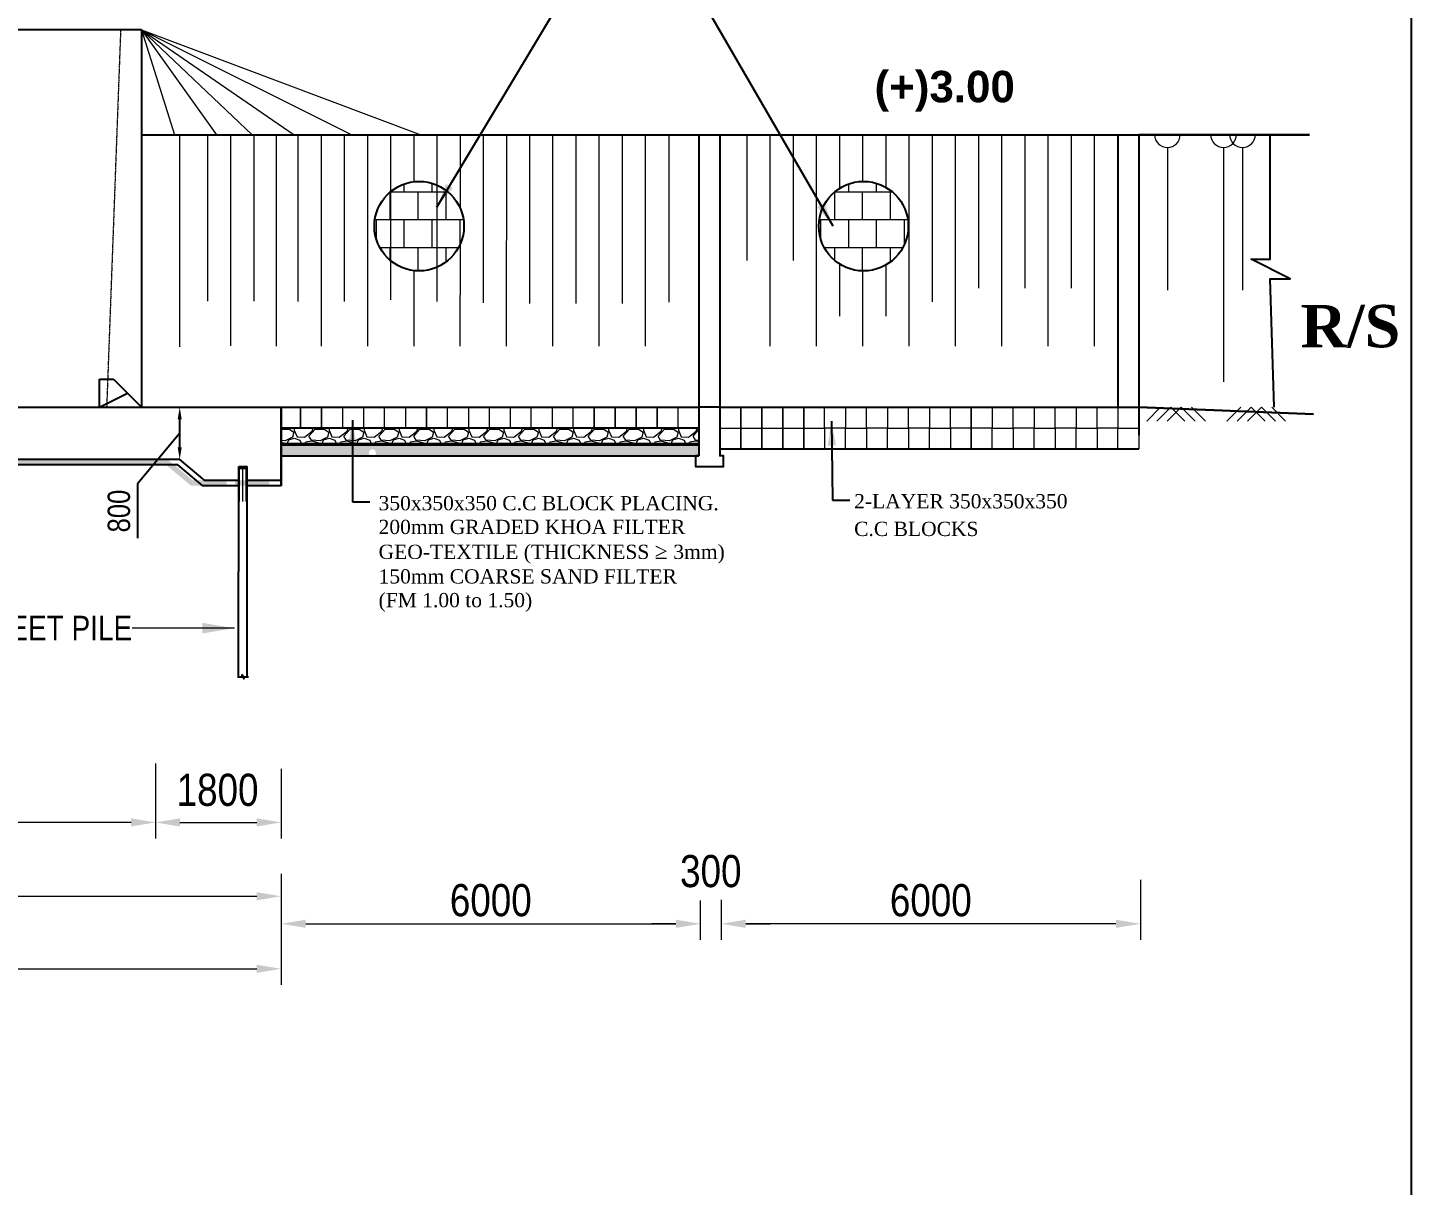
# Model space of a CAD drawing. Extents: x -119161 to 3778985, y -614964 to -70183.
# Drawn here: x 2763372 to 2783183, y -262616 to -246040 of the extents above; entities that cross this region are included whole.
import ezdxf

# ---------------------------------------------------------------- set-up
doc = ezdxf.new("R2010")
doc.units = 0
doc.header["$MEASUREMENT"] = 0
doc.linetypes.add('DASHED2', pattern=[9.524999999999999, 6.35, -3.175])
doc.linetypes.add('DASHEDX2', pattern=[38.099999999999994, 25.4, -12.7])
doc.layers.get('0').update_dxf_attribs({"linetype": 'CONTINUOUS'})
doc.layers.get('DEFPOINTS').update_dxf_attribs({"linetype": 'CONTINUOUS'})
for name, color, linetype in [('BLOCK', 6, 'CONTINUOUS'), ('DOTTED', 240, 'DASHED2'), ('LINE', 7, 'CONTINUOUS'), ('TEXT', 10, 'CONTINUOUS')]:
    doc.layers.add(name, color=color, linetype=linetype)
for name, color, linetype, lineweight in [('Dim', 7, 'CONTINUOUS', 9), ('Dimension', 8, 'CONTINUOUS', 18), ('HATCH', 252, 'CONTINUOUS', 5), ('line2', 3, 'CONTINUOUS', 30), ('slop', 8, 'CONTINUOUS', 9)]:
    doc.layers.add(name, color=color, linetype=linetype, lineweight=lineweight)
doc.styles.add('1-2', font='arial.ttf')
doc.styles.add('ARIAL', font='ARIALN.TTF')
doc.styles.add('DIM', font='isocp3.shx')
doc.styles.add('dimText', font='ARIALN.TTF')
doc.styles.get("Standard").update_dxf_attribs({"font": 'times.ttf', "height": 250})
doc.styles.add('text', font='ARIALN.TTF', dxfattribs={"height": 1.6})
doc.dimstyles.new('3', dxfattribs={"dimtxt": 225, "dimasz": 350, "dimexe": 100, "dimexo": 25, "dimgap": 9, "dimtad": 0, "dimdec": 0, "dimzin": 0, "dimdsep": 46, "dimtxsty": 'Standard', "dimcen": 0, "dimclrt": 256, "dimadec": 0, "dimazin": 0, "dimtfac": 1, "dimtdec": 0, "dimtofl": 0, "dimtmove": 2, "dimatfit": 3, "dimfxl": 1, "dimtolj": 1, "dimtzin": 0, "dimarcsym": 0})
doc.dimstyles.new('dim_150', dxfattribs={"dimtxt": 300, "dimasz": 300, "dimexe": 300, "dimexo": 100, "dimgap": 100, "dimtad": 1, "dimdec": 0, "dimzin": 0, "dimdsep": 46, "dimtxsty": 'DIM', "dimcen": 150, "dimclrd": 5, "dimclre": 5, "dimclrt": 7, "dimadec": 0, "dimazin": 0, "dimtfac": 1, "dimtdec": 0, "dimtmove": 0, "dimatfit": 3, "dimfxl": 20, "dimtolj": 1, "dimtzin": 0, "dimarcsym": 0})
doc.dimstyles.new('dim_230', dxfattribs={"dimtxt": 460, "dimasz": 460, "dimexe": 230, "dimexo": 100, "dimgap": 100, "dimtad": 1, "dimdec": 0, "dimzin": 0, "dimdsep": 46, "dimtxsty": 'dimText', "dimcen": 0.09, "dimclrd": 256, "dimclre": 256, "dimclrt": 7, "dimadec": 0, "dimazin": 0, "dimtfac": 1, "dimtdec": 0, "dimtofl": 0, "dimtmove": 0, "dimatfit": 3, "dimfxl": 1, "dimtolj": 1, "dimtzin": 0, "dimlwd": -1, "dimlwe": -1, "dimarcsym": 0})

# ---------------------------------------------------------------- blocks, each defined once
blk = doc.blocks.new('*D1458')
at = {"layer": 'DEFPOINTS', "color": 0, "lineweight": -2, "ltscale": 500}
for p in [(2765202.476715367, -256478.0135580746), (2767002.450281084, -256554.1314149383), (2767002.450281084, -257419.9222351725)]:
    blk.add_point(p, dxfattribs=at)
at = {"layer": 'Dim', "ltscale": 500}
for p, q in [((2765202.476715367, -256578.0135580746), (2765202.476715367, -257649.9222351725)), ((2767002.450281084, -256654.1314149383), (2767002.450281084, -257649.9222351725)), ((2765552.476715367, -257419.9222351725), (2766652.450281084, -257419.9222351725))]:
    blk.add_line(p, q, dxfattribs=at)
at = {"layer": 'Dim', "lineweight": -2, "ltscale": 500}
for points in [[(2765552.476715367, -257361.5889018391), (2765552.476715367, -257478.2555685058), (2765202.476715367, -257419.9222351725)], [(2766652.450281084, -257361.5889018391), (2766652.450281084, -257478.2555685058), (2767002.450281084, -257419.9222351725)]]:
    blk.add_solid(points, dxfattribs=at)
at = {"layer": 'Dim', "color": 7, "ltscale": 500, "insert": (2766090.879689958, -256956.4959001434), "char_height": 460, "attachment_point": 5, "style": 'dimText'}
blk.add_mtext('\\A1;1800', dxfattribs=at)
blk = doc.blocks.new('*D1459')
at = {"layer": 'DEFPOINTS', "color": 0, "lineweight": -2, "ltscale": 500}
for p in [(2765103.283714031, -251472.7781597744), (2765548.608771235, -251472.7781597744), (2765548.608771235, -252222.9735712954)]:
    blk.add_point(p, dxfattribs=at)
at = {"layer": 'Dim', "color": 5, "lineweight": -2, "ltscale": 500}
for p, q in [((2765103.283714031, -251472.7781597744), (2765548.608771235, -251472.7781597744)), ((2765548.608771235, -252047.9735712954), (2765548.608771235, -251647.7781597744)), ((2765548.608771235, -251847.8758655349), (2764942.956787664, -252571.8514040911)), ((2764942.956787664, -252571.8514040911), (2764942.956787664, -253350.7327137773))]:
    blk.add_line(p, q, dxfattribs=at)
for points in [[(2765519.442104568, -251647.7781597744), (2765577.775437901, -251647.7781597744), (2765548.608771235, -251472.7781597744)], [(2765519.442104568, -252047.9735712954), (2765577.775437901, -252047.9735712954), (2765548.608771235, -252222.9735712954)]]:
    blk.add_solid(points, dxfattribs=at)
at = {"layer": 'Dim', "color": 7, "ltscale": 500, "insert": (2764679.573431593, -252961.2920589338), "char_height": 320, "attachment_point": 5, "rotation": 90, "style": 'ARIAL'}
blk.add_mtext('\\A1;800', dxfattribs=at)
blk = doc.blocks.new('*D1460')
at = {"layer": 'DEFPOINTS', "color": 0, "lineweight": -2, "ltscale": 500}
for p in [(2765202.476715367, -256478.0135580746), (2753164.165624445, -256595.5774920993), (2753164.165624445, -257419.9222351725)]:
    blk.add_point(p, dxfattribs=at)
at = {"layer": 'Dim', "ltscale": 500}
for p, q in [((2753164.165624445, -256695.5774920993), (2753164.165624445, -257649.9222351725)), ((2765202.476715367, -256578.0135580746), (2765202.476715367, -257649.9222351725)), ((2764852.476715367, -257419.9222351725), (2753514.165624445, -257419.9222351725))]:
    blk.add_line(p, q, dxfattribs=at)
at = {"layer": 'Dim', "lineweight": -2, "ltscale": 500}
for points in [[(2753514.165624445, -257361.5889018391), (2753514.165624445, -257478.2555685058), (2753164.165624445, -257419.9222351725)], [(2764852.476715367, -257361.5889018391), (2764852.476715367, -257478.2555685058), (2765202.476715367, -257419.9222351725)]]:
    blk.add_solid(points, dxfattribs=at)
at = {"layer": 'Dim', "color": 7, "ltscale": 500, "insert": (2759183.321169906, -257085.0586608205), "char_height": 460, "attachment_point": 5, "style": 'dimText'}
blk.add_mtext('\\A1;13000', dxfattribs=at)
blk = doc.blocks.new('*D1475')
at = {"layer": 'DEFPOINTS', "color": 0, "lineweight": -2, "ltscale": 500}
for p in [(2773002.744939396, -258437.9222925818), (2773302.744939396, -258429.8040218344), (2773002.744939396, -258871.6792758442)]:
    blk.add_point(p, dxfattribs=at)
at = {"layer": 'Dim', "ltscale": 500}
for p, q in [((2773302.744939396, -258529.8040218344), (2773302.744939396, -259101.6792758442)), ((2773002.744939396, -258537.9222925818), (2773002.744939396, -259101.6792758442)), ((2772652.744939396, -258871.6792758442), (2772302.744939396, -258871.6792758442)), ((2773652.744939396, -258871.6792758442), (2774002.744939396, -258871.6792758442))]:
    blk.add_line(p, q, dxfattribs=at)
at = {"layer": 'Dim', "lineweight": -2, "ltscale": 500}
for points in [[(2772652.744939396, -258813.3459425109), (2772652.744939396, -258930.0126091776), (2773002.744939396, -258871.6792758442)], [(2773652.744939396, -258813.3459425109), (2773652.744939396, -258930.0126091776), (2773302.744939396, -258871.6792758442)]]:
    blk.add_solid(points, dxfattribs=at)
at = {"layer": 'Dim', "color": 7, "ltscale": 500, "insert": (2773152.744939396, -258119.8409127987), "char_height": 460, "attachment_point": 5, "style": 'dimText'}
blk.add_mtext('\\A1;300', dxfattribs=at)
blk = doc.blocks.new('*D1476')
at = {"layer": 'DEFPOINTS', "color": 0, "lineweight": -2, "ltscale": 500}
for p in [(2767002.450281084, -258055.888738065), (2773002.744939396, -258475.4953427087), (2773002.744939396, -258871.2304926594)]:
    blk.add_point(p, dxfattribs=at)
at = {"layer": 'Dim', "ltscale": 500}
for p, q in [((2767002.450281084, -258155.888738065), (2767002.450281084, -259101.2304926594)), ((2773002.744939396, -258575.4953427087), (2773002.744939396, -259101.2304926594)), ((2767352.450281084, -258871.2304926594), (2772652.744939396, -258871.2304926594))]:
    blk.add_line(p, q, dxfattribs=at)
at = {"layer": 'Dim', "lineweight": -2, "ltscale": 500}
for points in [[(2767352.450281084, -258812.897159326), (2767352.450281084, -258929.5638259927), (2767002.450281084, -258871.2304926594)], [(2772652.744939396, -258812.897159326), (2772652.744939396, -258929.5638259927), (2773002.744939396, -258871.2304926594)]]:
    blk.add_solid(points, dxfattribs=at)
at = {"layer": 'Dim', "color": 7, "ltscale": 500, "insert": (2770002.59761024, -258536.3669183074), "char_height": 460, "attachment_point": 5, "style": 'dimText'}
blk.add_mtext('\\A1;6000', dxfattribs=at)
blk = doc.blocks.new('*D1477')
at = {"layer": 'DEFPOINTS', "color": 0, "lineweight": -2, "ltscale": 500}
for p in [(2779302.90257238, -258142.937227906), (2773302.744939396, -258475.9441258938), (2773302.744939396, -258871.6792758442)]:
    blk.add_point(p, dxfattribs=at)
at = {"layer": 'Dim', "ltscale": 500}
for p, q in [((2779302.90257238, -258242.937227906), (2779302.90257238, -259101.6792758442)), ((2773302.744939396, -258575.9441258938), (2773302.744939396, -259101.6792758442)), ((2778952.90257238, -258871.6792758442), (2773652.744939396, -258871.6792758442))]:
    blk.add_line(p, q, dxfattribs=at)
at = {"layer": 'Dim', "lineweight": -2, "ltscale": 500}
for points in [[(2773652.744939396, -258813.3459425109), (2773652.744939396, -258930.0126091776), (2773302.744939396, -258871.6792758442)], [(2778952.90257238, -258813.3459425109), (2778952.90257238, -258930.0126091776), (2779302.90257238, -258871.6792758442)]]:
    blk.add_solid(points, dxfattribs=at)
at = {"layer": 'Dim', "color": 7, "ltscale": 500, "insert": (2776302.823755888, -258536.8157014923), "char_height": 460, "attachment_point": 5, "style": 'dimText'}
blk.add_mtext('\\A1;6000', dxfattribs=at)
blk = doc.blocks.new('*D1479')
at = {"layer": 'DEFPOINTS', "color": 0, "lineweight": -2, "ltscale": 500}
for p in [(2721250.649017877, -258950.7709801497), (2767002.450281084, -258980.2278027164), (2767002.450281084, -259516.091335655)]:
    blk.add_point(p, dxfattribs=at)
at = {"layer": 'Dim', "ltscale": 500}
for p, q in [((2721250.649017877, -259050.7709801497), (2721250.649017877, -259746.091335655)), ((2767002.450281084, -259080.2278027164), (2767002.450281084, -259746.091335655)), ((2721600.649017877, -259516.091335655), (2766652.450281084, -259516.091335655))]:
    blk.add_line(p, q, dxfattribs=at)
at = {"layer": 'Dim', "lineweight": -2, "ltscale": 500}
for points in [[(2721600.649017877, -259457.7580023216), (2721600.649017877, -259574.4246689883), (2721250.649017877, -259516.091335655)], [(2766652.450281084, -259457.7580023216), (2766652.450281084, -259574.4246689883), (2767002.450281084, -259516.091335655)]]:
    blk.add_solid(points, dxfattribs=at)
at = {"layer": 'Dim', "color": 7, "ltscale": 500, "insert": (2744622.095877976, -259117.3840578529), "char_height": 460, "attachment_point": 5, "style": 'dimText'}
blk.add_mtext('\\A1;{\\fArial|b1|i0|c0|p34;46840}', dxfattribs=at)
blk = doc.blocks.new('*D1495')
at = {"layer": 'DEFPOINTS', "color": 0, "lineweight": -2, "ltscale": 500}
for p in [(2749580.508347311, -257724.0852779564), (2767002.450281084, -258241.2740875615), (2767002.450281084, -258476.9272540144)]:
    blk.add_point(p, dxfattribs=at)
at = {"layer": 'Dim', "ltscale": 500}
for p, q in [((2749580.508347311, -257824.0852779564), (2749580.508347311, -258706.9272540144)), ((2749930.508347311, -258476.9272540144), (2766652.450281084, -258476.9272540144)), ((2767002.450281084, -258341.2740875615), (2767002.450281084, -258706.9272540144))]:
    blk.add_line(p, q, dxfattribs=at)
at = {"layer": 'Dim', "lineweight": -2, "ltscale": 500}
for points in [[(2749930.508347311, -258418.5939206811), (2749930.508347311, -258535.2605873478), (2749580.508347311, -258476.9272540144)], [(2766652.450281084, -258418.5939206811), (2766652.450281084, -258535.2605873478), (2767002.450281084, -258476.9272540144)]]:
    blk.add_solid(points, dxfattribs=at)
at = {"layer": 'Dim', "color": 7, "ltscale": 500, "insert": (2758458.258018848, -258142.0636796625), "char_height": 460, "attachment_point": 5, "style": 'dimText'}
blk.add_mtext('\\A1;18400', dxfattribs=at)

msp = doc.modelspace()

# ---------------------------------------------------------------- hatches: boundary and pattern name
at = {"layer": 'Dim'}
h = msp.add_hatch(dxfattribs=at)
h.set_pattern_fill('AR-B88', color=8, scale=50)
h.set_pattern_definition([(0, (2613563.746205295, -271589.1554744628), (0, 400), []), (90, (2613563.746205295, -271589.1554744628), (-200, 400), [400, -400])])
h.paths.add_polyline_path([(2769617.898813475, -248882.1496759795, 1), (2768335.769476091, -248882.1496759795, 1)])
h = msp.add_hatch(dxfattribs=at)
h.set_pattern_fill('AR-B88', color=8, scale=50)
h.set_pattern_definition([(0, (2619926.654428717, -271589.1554744628), (0, 400), []), (90, (2619926.654428717, -271589.1554744628), (-200, 400), [400, -400])])
h.paths.add_polyline_path([(2775980.807036897, -248882.1496759795, 1), (2774698.677699513, -248882.1496759795, 1)])
h = msp.add_hatch(dxfattribs=at)
h.set_pattern_fill('AR-CONC', color=8, scale=20)
h.set_pattern_definition([(49.99999999999999, (2396029.901919389, -395170.5439817354), (143.4520365201507, -12.55042699651902), [15, -165]), (355, (2396029.901919389, -395170.5439817354), (-27.7502667226, 150.4384267400024), [12, -132]), (100.45144446, (2396041.856255589, -395171.5898505354), (115.7017693454224, 137.8879981937259), [12.74803839999998, -140.2284223999997]), (46.18420000000002, (2396029.901919389, -395130.5439817354), (213.4482661343145, -33.10385615861531), [22.49999999999991, -247.4999999999993]), (96.63563548999993, (2396047.689268389, -395133.3026431354), (186.9323891348457, 194.8237201549101), [19.1220684, -210.3427519999999]), (351.1841639899999, (2396029.901919389, -395130.5439817354), (186.9323890109546, 194.823720053998), [18, -198.0000002]), (21, (2396049.901919389, -395140.5439817354), (119.3814104236923, -80.52377813306776), [15, -165]), (326.0000000000001, (2396049.901919389, -395140.5439817354), (48.66306638431634, 145.0300090093706), [12, -132]), (71.45144474, (2396059.850370189, -395147.2542965354), (168.0444753459942, 64.50623056127077), [12.748038, -140.2284224]), (37.50000000000001, (2396029.901919389, -395170.5439817354), (2.431971063458134, 66.5787707662623), [0, -130.4, 0, -134, 0, -132.5]), (7.499999999999999, (2396029.901919389, -395170.5439817354), (52.61390748842972, 78.88234237647205), [0, -76.39999999999999, 0, -127.4, 0, -50.5]), (327.5, (2395985.301919389, -395170.5439817354), (106.7644872344818, -4.510974346875951), [0, -50, 0, -156, 0, -207]), (317.5, (2395965.301919389, -395170.5439817354), (116.6372338684772, 20.02099646646354), [0, -65, 0, -103.6, 0, -147])])
h.paths.add_polyline_path([(2766830.953410713, -252523.3587094152), (2766340.770419884, -252523.1362576638), (2766340.769911901, -252598.1362600336), (2766830.997692573, -252598.3587094678)])
h.paths.add_polyline_path([(2724930.732985941, -252583.5490485849), (2724440.727789473, -252583.5490269507), (2724440.733108182, -252658.5490269507), (2724930.733037951, -252658.5490269507)])
h.paths.add_polyline_path([(2747960.315998019, -251322.7781597711), (2741760.452449441, -251322.7781597718), (2740110.452449441, -251322.6246536747), (2739262.882774274, -251322.6246536747), (2737379.462729593, -251950.3611163066), (2736562.120181054, -252222.7781597744), (2725940.732846051, -252222.7781597744), (2725540.732846051, -252583.5490269507), (2725050.732846051, -252583.5490269507), (2725050.732846051, -252658.5490269507), (2725569.558818891, -252658.5490269507), (2725969.558818891, -252297.7781597744), (2736574.289714129, -252297.7781597744), (2737410.741111556, -252018.9922124399), (2739274.489354141, -251397.6246536747), (2740110.452449441, -251397.6246536747), (2741760.445471891, -251397.7781594472), (2747929.249980841, -251397.7781597711), (2748079.249985322, -251547.7781642526), (2749110.48673758, -251547.7780154825), (2749947.148981188, -251547.7780154825), (2751849.607564852, -252182.1548680202), (2752208.648264626, -252297.7781597744), (2757582.960030673, -252297.7781597744), (2765349.311002487, -252297.9728680553), (2765709.31326841, -252598.1475111202), (2766220.761636184, -252598.1055540254), (2766220.778709581, -252523.1055547972), (2765736.676459511, -252523.1489037552), (2765376.465562683, -252222.9735712954), (2757582.960249896, -252222.7781597744), (2752208.648264626, -252222.7781597744), (2751841.676129263, -252100.4541195703), (2749958.646939362, -251472.7780154825), (2749110.48672676, -251472.7780154825), (2748110.315998019, -251472.7781597709)])
at = {"layer": 'Dim', "ltscale": 500}
h = msp.add_hatch(dxfattribs=at)
h.set_pattern_fill('GRAVEL', color=8, scale=500)
h.set_pattern_definition([(228.012787504, (2693045.859529275, -303516.1695139615), (-4000.000000000031, -4500.000000000002), [67.268, -6659.54402353685]), (184.969740728, (2693000.859529275, -303566.1695139615), (5999.999999999987, 500.0000000000176), [115.434, -11427.962380615]), (132.510447078, (2692885.859529275, -303576.1695139615), (5000.000000000058, -5499.999999999933), [81.39399999999978, -8058.016298049835]), (267.273689006, (2692690.859529275, -303701.1695139615), (500.0000000000121, 10000.00000000001), [105.1189999999986, -10406.77902081431]), (292.833654178, (2692685.859529275, -303806.1695139615), (-2499.999999999994, 6000.000000000015), [103.0774999999986, -10204.68656404396]), (357.273689006, (2692725.859529275, -303901.1695139615), (-10000.00000000001, 500.0000000000128), [105.1189999999986, -10406.77902081431]), (37.6942404667, (2692830.859529275, -303906.1695139615), (-6499.999999999999, -4999.999999999986), [139.0145, -13762.424274458]), (72.2553283749, (2692940.859529275, -303821.1695139615), (3500.000000000014, 11000), [131.2439999999971, -12993.16074840651]), (121.429565615, (2692980.859529275, -303696.1695139615), (-4000.00000000001, 6499.999999999994), [105.4749999999998, -10442.03655486447]), (175.236358309, (2692925.859529275, -303606.1695139615), (5499.999999999992, -500.000000000019), [120.416, -5900.38128939615]), (222.397437798, (2692805.859529275, -303596.1695139615), (-5999.999999999981, -5499.999999999985), [155.724, -15416.68750239745]), (138.814074834, (2693185.859529275, -303706.1695139615), (-3500.000000000016, 3000), [53.15049999999927, -5261.922406367257]), (171.46923439, (2693145.859529275, -303671.1695139615), (6499.999999999999, -999.9999999999976), [101.1185, -10010.7557080785]), (225, (2693045.859529275, -303656.1695139615), (-5.551115123125783e-14, -499.9999999999665), [70.7105, -636.39628118655]), (203.198590514, (2693010.859529275, -303596.1695139615), (2499.999999999995, 999.9999999999877), [38.079, -3769.80755293195]), (291.801409486, (2692975.859529275, -303611.1695139615), (-499.999999999842, 1500.000000000051), [53.85149999999999, -2638.73090356725]), (30.9637565321, (2692995.859529275, -303661.1695139615), (1500.000000000026, 999.9999999999898), [87.46449999999977, -2828.011447422643]), (161.565051177, (2693070.859529275, -303616.1695139615), (1000.000000000006, -499.9999999999883), [63.24549999999928, -1517.893330084177]), (16.389540334, (2692685.859529275, -303611.1695139615), (4999.999999999983, 1500.000000000022), [88.6, -8771.4225733347]), (70.3461759419, (2692770.859529275, -303586.1695139615), (-2000.00000000061, -5500.000000001698), [74.3305, -7358.7038736595]), (293.198590514, (2693070.859529275, -303516.1695139615), (-999.9999999999852, 2499.999999999995), [76.1575, -3731.72905293195]), (343.610459666, (2693100.859529275, -303586.1695139615), (-4999.999999999983, 1500.000000000022), [88.59999999999854, -8771.422573334314]), (339.44395478, (2692685.859529275, -303921.1695139615), (-2500.000000000018, 1000.000000000012), [85.43999999999855, -4186.561872658657]), (294.775140569, (2692765.859529275, -303951.1695139615), (-2500.000000000003, 5500.000000000001), [71.589, -7087.321531637999]), (66.8014094864, (2693075.859529275, -304016.1695139615), (999.9999999999906, 2499.999999999985), [76.1575, -3731.72905293195]), (17.3540246363, (2693105.859529275, -303946.1695139615), (-6499.999999999988, -1999.999999999981), [83.8155, -8297.71180712]), (69.44395478040002, (2692830.859529275, -304016.1695139615), (-1000.000000000004, -2499.999999999977), [42.71999999999927, -4229.281872658657]), (101.309932474, (2693045.859529275, -304016.1695139615), (-499.9999999999819, 2000.000000000006), [25.495, -2524.0147567964]), (165.963756532, (2693040.859529275, -303991.1695139615), (1499.999999999979, -500.0000000000007), [103.0775, -1958.47531280885]), (186.009005957, (2692940.859529275, -303966.1695139615), (5000.000000000023, 499.9999999999916), [95.525, -9456.9615872714]), (303.690067526, (2692995.859529275, -303706.1695139615), (-499.9999999999936, 999.999999999993), [72.11099999999854, -1730.664637731977]), (353.157226587, (2693035.859529275, -303766.1695139615), (8500.000000000007, -1000.000000000026), [125.897, -12463.78131201415]), (60.9453959009, (2693160.859529275, -303781.1695139615), (-1999.999999999988, -3499.999999999989), [51.47799999999999, -5096.3370704935]), (90, (2693185.859529275, -303736.1695139615), (-499.9999999999999, 500), [30, -470]), (120.256437164, (2692930.859529275, -303951.1695139615), (2000.000000000005, -3500.000000000004), [69.46199999999999, -6876.759994724901]), (48.01278750420001, (2692895.859529275, -303891.1695139615), (4000, 4499.999999999987), [134.536, -6592.276023536849]), (0, (2692985.859529275, -303791.1695139615), (500, 500), [130, -370]), (325.3048464690001, (2693115.859529275, -303791.1695139615), (5000.000000000069, -3499.999999999913), [79.05699999999855, -7826.637150420907]), (254.054604099, (2693180.859529275, -303836.1695139615), (-500.0000000000189, -2000.000000000002), [72.801, -3567.25394464025]), (207.645975364, (2693160.859529275, -303906.1695139615), (-9499.999999999975, -5000.000000000024), [118.5325, -11734.7370911297]), (175.42607874, (2693055.859529275, -303961.1695139615), (-6499.999999999977, 500.0000000000007), [125.3995, -12414.53670398445])])
h.paths.add_polyline_path([(2767002.604782971, -251773.0402316272), (2767002.915830721, -252007.1848801654), (2772982.492227802, -252007.1852633862), (2772982.492132502, -251772.6753115756), (2771233.234082617, -251772.6753115756), (2770933.234082617, -251772.6753115756), (2770633.234082617, -251772.6753115756), (2770333.234082617, -251772.6753115756)])
h = msp.add_hatch(dxfattribs=at)
h.set_pattern_fill('AR-SAND', color=8, scale=60)
h.set_pattern_definition([(37.50000000000001, (2399255.429688891, -349285.1871298016), (-3.779601486576489, 115.6094261407895), [0, -91.2, 0, -102, 0, -97.5]), (7.499999999999999, (2399255.429688891, -349285.1871298016), (106.1866023160636, 169.3287639137844), [0, -49.2, 0, -82.2, 0, -31.5]), (327.5, (2399181.629688891, -349285.1871298016), (186.8485117050897, 0.3395432122178965), [0, -30, 0, -108, 0, -141]), (317.5, (2399181.629688891, -349285.1871298016), (180.3675962743376, 52.66053389605496), [0, -15, 0, -70.8, 0, -81])])
h.paths.add_polyline_path([(2770661.678221176, -252007.1848801654), (2769464.957855341, -252007.1848801654), (2769464.957855341, -252077.7105617204), (2769464.957855341, -252172.4275722452), (2770661.694992844, -252172.4244619897)])
h.paths.add_polyline_path([(2772982.49364368, -252007.1848801654), (2770661.678221176, -252007.1848801654), (2770661.694992844, -252172.4244619897), (2772785.978254172, -252172.4189410913), (2772785.978254172, -252172.4188111441), (2772982.494170818, -252172.4188111441)])
edge = h.paths.add_edge_path()
edge.add_line((2767002.78846361, -252009.3179288316), (2767002.884866646, -252172.59595336))
edge.add_line((2767002.884866646, -252172.59595336), (2768287.370080203, -252172.4306327328))
edge.add_arc((2768307.849327485, -252126.817033546), 49.99999999999528, 90, 245.8212355963029, ccw=False)
edge.add_arc((2768307.849327485, -252126.817033546), 49.99999999998545, -65.82093777908608, 90.00000000006668, ccw=False)
edge.add_line((2768328.328811861, -252172.4305262833), (2769464.957855341, -252172.4275722455))
edge.add_line((2769464.957855341, -252172.4275722452), (2769464.957855341, -252077.7105617204))
edge.add_line((2769464.957855341, -252077.7105617204), (2769464.957855341, -252007.1848801654))
edge.add_line((2769464.957855341, -252007.1848801654), (2767002.788463609, -252009.3179288316))
h.paths.add_polyline_path([(2767003.135890745, -252172.4343509788), (2767003.135902162, -252122.8461015653), (2767002.968455051, -252009.4032333652), (2767002.472900175, -252009.4036798803), (2767002.471585025, -252172.434352902)])
at = {"layer": 'HATCH', "ltscale": 10}
h = msp.add_hatch(dxfattribs=at)
h.set_pattern_fill('ANSI31', color=256, scale=375, angle=45, style=0)
h.set_pattern_definition([(90, (2701765.524264441, -243123.961155609), (-46.875, 7.105427357601002e-15), [])])
h.paths.add_polyline_path([(2766512.014316774, -252823.4624765564), (2766467.801119186, -252823.4624765564), (2766467.801119186, -252809.9632427262), (2766439.759854862, -252835.9712077398), (2766439.759854862, -252823.4624765564), (2766392.014316774, -252823.4624765564), (2766392.014316774, -252349.7688751905), (2766512.014316774, -252349.7688751905)])

# ---------------------------------------------------------------- linework, layer by layer
at = {"color": 7}
for points in [[(2753164.165624445, -251472.7781597744), (2767002.471584799, -251472.6108993439)], [(2767002.471584964, -251472.6109033099), (2772982.490602297, -251472.5799826963)], [(2773282.512786264, -251472.5784313851), (2779282.282174915, -251472.5474086492)], [(2772982.492132502, -251772.6753115756), (2767002.472320085, -251772.6743900387)]]:
    msp.add_lwpolyline(points, dxfattribs=at)
at = {"layer": 'BLOCK', "color": 7}
for centre in [(2768976.834144783, -248882.1496759795), (2775339.742368205, -248882.1496759795)]:
    msp.add_circle(centre, 641.064668692025, dxfattribs=at)
at = {"layer": 'Dim', "color": 8, "ltscale": 500}
msp.add_line((2765002.596765231, -246072.7790524627), (2765474.435567694, -247572.4650987682), dxfattribs=at)
at = {"layer": 'Dim', "color": 8, "linetype": 'Continuous', "ltscale": 500}
for p, q in [((2767003.135804308, -252191.3370019686), (2767003.136632059, -252191.3370019686)), ((2767003.137166896, -252509.7387802161), (2767003.135901912, -252509.7394428269))]:
    msp.add_line(p, q, dxfattribs=at)
at = {"layer": 'Dim', "color": 8, "ltscale": 500}
for points in [[(2765002.596765231, -246072.7790524627), (2769002.509590811, -247572.4650987692)], [(2765002.596765231, -246072.7790524627), (2768013.06580924, -247572.7781597744)], [(2765002.596765231, -246072.7790524627), (2766587.151918639, -247572.4710054907)], [(2765002.596765231, -246072.7790524627), (2766076.774967892, -247572.6293140599)], [(2765002.596765231, -246072.7790524627), (2767189.578005082, -247572.4736943841)], [(2765543.949334037, -247580.0267789948), (2765543.796090176, -250608.6325984015)], [(2765945.296978232, -247565.0267789948), (2765945.296978232, -249955.0801853458)], [(2766276.949334037, -247565.0267789948), (2766276.796090176, -250593.6325984015)], [(2766608.601689872, -247572.7781597744), (2766608.601689843, -249955.0801853458)], [(2766928.766659552, -247572.5267789948), (2766928.61341569, -250601.1325984015)], [(2767240.413395935, -247572.5267789948), (2767240.413395935, -249962.6418553269)], [(2767572.06575174, -247572.5267789948), (2767571.912507878, -250601.1325984015)], [(2767903.718107545, -247572.5267789948), (2767903.718107545, -249962.7054431501)], [(2768235.37046335, -247572.5267789948), (2768235.217219488, -250601.1325984015)], [(2768567.022819155, -247572.5267789948), (2768567.022819155, -249938.8137093929)], [(2768898.67517496, -247572.5267789948), (2768898.67517496, -248245.8674391685)], [(2769230.327530765, -247572.5267789948), (2769230.327530765, -249962.0923320854)], [(2769561.97988657, -247572.5267789948), (2769561.97988657, -248620.2940472194)], [(2769893.632242375, -247572.5267789948), (2769893.632242375, -249981.3628588624)], [(2770225.28459818, -247572.5267789948), (2770225.131354318, -250601.1325984015)], [(2770556.936953985, -247572.5267789948), (2770556.936953985, -249990.0826062362)], [(2770888.58930979, -247572.5267789948), (2770888.436065929, -250601.1325984015)], [(2771220.241665595, -247572.5267789948), (2771220.241665595, -249990.1461940594)], [(2771551.8940214, -247572.5267789948), (2771551.740777539, -250601.1325984015)], [(2771883.546377205, -247572.5267789948), (2771883.546377205, -249990.1461940594)], [(2772215.19873301, -247572.5267789948), (2772215.045489149, -250601.1325984015)], [(2772551.8940214, -247572.5267789948), (2772551.875766392, -249968.6344135031)], [(2773668.495249056, -247572.5267789948), (2773668.484555483, -249372.7781597644)], [(2774000.147604861, -247572.5267789948), (2773999.994360999, -250601.1325984017)], [(2774331.799960666, -247572.5267789948), (2774331.789267093, -249372.8417475875)], [(2774663.452316471, -247572.5267789948), (2774663.299072609, -250601.1325984017)], [(2774995.104672276, -247572.5267789948), (2774995.104672276, -248341.6047953363)], [(2775326.757028081, -247572.5267789948), (2775326.757028081, -248241.2165356388)], [(2775658.409383886, -247572.5267789948), (2775658.409383886, -248325.8986152504)], [(2775990.061739691, -247572.5267789948), (2775989.908495829, -250601.1325984017)], [(2776321.714095496, -247572.5267789948), (2776321.714095496, -249963.5124358211)], [(2776653.366451301, -247572.5267789948), (2776653.21320744, -250601.1325984017)], [(2776985.018807106, -247572.5267789948), (2776985.018807106, -249768.5223950155)], [(2777316.671162911, -247572.5267789948), (2777316.51791905, -250601.1325984017)], [(2777648.323518716, -247572.5267789948), (2777648.323518716, -249768.5859828389)], [(2777979.975874521, -247572.5267789948), (2777979.82263066, -250601.1325984017)], [(2778311.628230326, -247572.5267789948), (2778311.628230326, -249768.6495706621)], [(2778643.280586131, -247572.5267789948), (2778643.12734227, -250601.1325984017)], [(2769561.97988657, -249144.0053047398), (2769561.826642708, -250601.1325984015)], [(2768898.67517496, -249518.4319127908), (2768898.521931098, -250601.1325984015)], [(2774995.104672276, -249422.694556623), (2774994.974455271, -250171.9327655064)], [(2775326.757028081, -249523.0828163205), (2775326.603784219, -250601.1325984017)], [(2775658.409383886, -249438.4007367089), (2775658.279166881, -250168.7902074177)]]:
    msp.add_lwpolyline(points, dxfattribs=at)
at = {"layer": 'Dim', "ltscale": 500}
for points in [[(2767277.93873055, -251772.6743975824), (2767002.471682818, -251772.6782303371), (2767002.471682818, -251472.6782303371), (2767277.93873055, -251472.6743975824)], [(2767579.435215621, -251772.6743938106), (2767279.435215621, -251772.6743938106), (2767279.435215621, -251472.6743938106), (2767579.435215621, -251472.6743938106)], [(2767880.931700692, -251772.6743900387), (2767580.931700692, -251772.6743900387), (2767580.931700692, -251472.6743900387), (2767880.931700692, -251472.6743900387)], [(2768182.428185763, -251772.6743862666), (2767882.428185763, -251772.6743862666), (2767882.428185763, -251472.6743862666), (2768182.428185763, -251472.6743862666)], [(2768182.428185763, -251772.6743862666), (2768482.428185763, -251772.6743862666), (2768482.428185763, -251472.6743862666), (2768182.428185763, -251472.6743862666)], [(2768782.428185763, -251772.6743862666), (2768482.428185763, -251772.6743862666), (2768482.428185763, -251472.6743862666), (2768782.428185763, -251472.6743862666)], [(2768782.428185763, -251772.6743862666), (2769082.428185763, -251772.6743862666), (2769082.428185763, -251472.6743862666), (2768782.428185763, -251472.6743862666)], [(2769082.428185763, -251772.6743862666), (2769382.428185763, -251772.6743862666), (2769382.428185763, -251472.6743862666), (2769082.428185763, -251472.6743862666)], [(2769682.428185763, -251772.6743862666), (2769382.428185763, -251772.6743862666), (2769382.428185763, -251472.6743862666), (2769682.428185763, -251472.6743862666)], [(2769682.428185763, -251772.6743862666), (2769982.428185763, -251772.6743862666), (2769982.428185763, -251472.6743862666), (2769682.428185763, -251472.6743862666)], [(2770282.428185763, -251772.6743862666), (2769982.428185763, -251772.6743862666), (2769982.428185763, -251472.6743862666), (2770282.428185763, -251472.6743862666)], [(2770282.428185763, -251772.6743862666), (2770582.428185763, -251772.6743862666), (2770582.428185763, -251472.6743862666), (2770282.428185763, -251472.6743862666)], [(2770882.428185763, -251772.6743862666), (2770582.428185763, -251772.6743862666), (2770582.428185763, -251472.6743862666), (2770882.428185763, -251472.6743862666)], [(2770882.428185763, -251772.6743862666), (2771182.428185763, -251772.6743862666), (2771182.428185763, -251472.6743862666), (2770882.428185763, -251472.6743862666)], [(2771482.428185763, -251772.6743862666), (2771182.428185763, -251772.6743862666), (2771182.428185763, -251472.6743862666), (2771482.428185763, -251472.6743862666)], [(2771782.428185763, -251772.6743862666), (2771482.428185763, -251772.6743862666), (2771482.428185763, -251472.6743862666), (2771782.448924644, -251472.674847035)], [(2772082.448924644, -251772.674847035), (2771782.448924644, -251772.674847035), (2771782.448924644, -251472.674847035), (2772082.448924644, -251472.674847035)], [(2772382.448924644, -251772.6748470352), (2772082.448924644, -251772.674847035), (2772082.448924644, -251472.674847035), (2772382.469663526, -251472.6753078036)], [(2772682.469663526, -251772.6753078036), (2772382.469663526, -251772.6753078036), (2772382.469663526, -251472.6753078036), (2772682.469663526, -251472.6753078036)], [(2773282.51283747, -251772.6748591363), (2773582.51283747, -251772.6748591363), (2773582.51283747, -251472.6748591363), (2773282.51283747, -251472.6748591363)], [(2773582.533576352, -251772.674398368), (2773882.533576352, -251772.674398368), (2773882.533576352, -251472.674398368), (2773582.51283747, -251472.6748591363)], [(2773882.533576352, -251772.674398368), (2774182.533576352, -251772.674398368), (2774182.533576352, -251472.674398368), (2773882.533576352, -251472.674398368)], [(2774182.554315234, -251772.6739375996), (2774482.554315234, -251772.6739375994), (2774482.554315234, -251472.6739375994), (2774182.533576352, -251472.674398368)], [(2774482.554315234, -251772.6739375994), (2774782.554315234, -251772.6739375994), (2774782.554315234, -251472.6739375994), (2774482.554315234, -251472.6739375994)], [(2775082.554315234, -251772.6739375994), (2774782.554315234, -251772.6739375994), (2774782.554315234, -251472.6739375994), (2775082.554315234, -251472.6739375994)], [(2775082.554315234, -251772.6739375994), (2775382.554315234, -251772.6739375994), (2775382.554315234, -251472.6739375994), (2775082.554315234, -251472.6739375994)], [(2775682.554315234, -251772.6739375994), (2775382.554315234, -251772.6739375994), (2775382.554315234, -251472.6739375994), (2775682.554315234, -251472.6739375994)], [(2775682.554315234, -251772.6739375994), (2775982.554315234, -251772.6739375994), (2775982.554315234, -251472.6739375994), (2775682.554315234, -251472.6739375994)], [(2776282.554315234, -251772.6739375994), (2775982.554315234, -251772.6739375994), (2775982.554315234, -251472.6739375994), (2776282.554315234, -251472.6739375994)], [(2776282.554315234, -251772.6739375994), (2776582.554315234, -251772.6739375994), (2776582.554315234, -251472.6739375994), (2776282.554315234, -251472.6739375994)], [(2776882.554315234, -251772.6739375994), (2776582.554315234, -251772.6739375994), (2776582.554315234, -251472.6739375994), (2776882.554315234, -251472.6739375994)], [(2777182.554315234, -251772.6739375994), (2776882.554315234, -251772.6739375994), (2776882.554315234, -251472.6739375994), (2777182.554315234, -251472.6739375994)], [(2777182.554315234, -251772.6739375994), (2777482.554315234, -251772.6739375994), (2777482.554315234, -251472.6739375994), (2777182.554315234, -251472.6739375994)], [(2777782.554315234, -251772.6739375994), (2777482.554315234, -251772.6739375994), (2777482.554315234, -251472.6739375994), (2777782.554315234, -251472.6739375994)], [(2777782.554315234, -251772.6739375996), (2778082.554315234, -251772.6739375996), (2778082.554315234, -251472.6739375996), (2777782.554315234, -251472.6739375996)], [(2778382.554315234, -251772.6739375994), (2778082.554315234, -251772.6739375994), (2778082.554315234, -251472.6739375994), (2778382.554315234, -251472.6739375994)], [(2778382.554315234, -251772.6739375994), (2778682.554315234, -251772.6739375994), (2778682.554315234, -251472.6739375994), (2778382.554315234, -251472.6739375994)], [(2778982.554315234, -251772.6739375994), (2778682.554315234, -251772.6739375994), (2778682.554315234, -251472.6739375994), (2778982.554315234, -251472.6739375994)], [(2778982.554315234, -251772.6739375994), (2779282.240356783, -251772.6739102469), (2779282.269060946, -251472.6562352523), (2778982.554315234, -251472.6739375994)], [(2773282.51283747, -251772.6748591363), (2773582.51283747, -251772.6748591363), (2773582.51283747, -252072.6748591363), (2773282.51283747, -252072.6748591363)], [(2773582.533576352, -251772.6753199047), (2773882.533576352, -251772.6753199047), (2773882.533576352, -252072.6753199047), (2773582.51283747, -252072.6748591363)], [(2773882.533576352, -251772.6753199047), (2774182.533576352, -251772.6753199047), (2774182.533576352, -252072.6753199047), (2773882.533576352, -252072.6753199047)], [(2774182.554315234, -251772.675780673), (2774482.554315234, -251772.6757806733), (2774482.554315234, -252072.6757806733), (2774182.533576352, -252072.6753199047)], [(2774482.554315234, -251772.6757806733), (2774782.554315234, -251772.6757806733), (2774782.554315234, -252072.6757806733), (2774482.554315234, -252072.6757806733)], [(2775082.554315234, -251772.6757806733), (2774782.554315234, -251772.6757806733), (2774782.554315234, -252072.6757806733), (2775082.554315234, -252072.6757806733)], [(2775082.554315234, -251772.6757806733), (2775382.554315234, -251772.6757806733), (2775382.554315234, -252072.6757806733), (2775082.554315234, -252072.6757806733)], [(2775682.554315234, -251772.6757806733), (2775382.554315234, -251772.6757806733), (2775382.554315234, -252072.6757806733), (2775682.554315234, -252072.6757806733)], [(2775682.554315234, -251772.6757806733), (2775982.554315234, -251772.6757806733), (2775982.554315234, -252072.6757806733), (2775682.554315234, -252072.6757806733)], [(2776282.554315234, -251772.6757806733), (2775982.554315234, -251772.6757806733), (2775982.554315234, -252072.6757806733), (2776282.554315234, -252072.6757806733)], [(2776282.554315234, -251772.6757806733), (2776582.554315234, -251772.6757806733), (2776582.554315234, -252072.6757806733), (2776282.554315234, -252072.6757806733)], [(2776882.554315234, -251772.6757806733), (2776582.554315234, -251772.6757806733), (2776582.554315234, -252072.6757806733), (2776882.554315234, -252072.6757806733)], [(2777182.554315234, -251772.6757806733), (2776882.554315234, -251772.6757806733), (2776882.554315234, -252072.6757806733), (2777182.554315234, -252072.6757806733)], [(2777182.554315234, -251772.6757806733), (2777482.554315234, -251772.6757806733), (2777482.554315234, -252072.6757806733), (2777182.554315234, -252072.6757806733)], [(2777782.554315234, -251772.6757806733), (2777482.554315234, -251772.6757806733), (2777482.554315234, -252072.6757806733), (2777782.554315234, -252072.6757806733)], [(2777782.554315234, -251772.675780673), (2778082.554315234, -251772.675780673), (2778082.554315234, -252072.675780673), (2777782.554315234, -252072.675780673)], [(2778382.554315234, -251772.6757806733), (2778082.554315234, -251772.6757806733), (2778082.554315234, -252072.6757806733), (2778382.554315234, -252072.6757806733)], [(2778382.554315234, -251772.6757806733), (2778682.554315234, -251772.6757806733), (2778682.554315234, -252072.6757806733), (2778382.554315234, -252072.6757806733)], [(2778982.554315234, -251772.6757806733), (2778682.554315234, -251772.6757806733), (2778682.554315234, -252072.6757806733), (2778982.554315234, -252072.6757806733)], [(2778982.554315234, -251772.6757806733), (2779282.240356783, -251772.6758080258), (2779282.211655979, -252072.6564841808), (2778982.554315234, -252072.6757806733)]]:
    msp.add_lwpolyline(points, close=True, dxfattribs=at)
for points in [[(2767279.435215621, -251772.6743938106), (2767279.435215621, -251472.6743938106)], [(2767580.931700692, -251772.6743900387), (2767580.931700692, -251472.6743900387)], [(2767002.47158491, -251672.780241204), (2767002.47158491, -251672.780241204)], [(2767002.47158491, -251672.780241204), (2767002.47158491, -251672.780241204)], [(2767003.135902162, -252172.8461015653), (2767002.471682764, -251672.847572197)]]:
    msp.add_lwpolyline(points, dxfattribs=at)
at = {"layer": 'Dimension', "color": 5, "lineweight": 13, "ltscale": 2}
for p, q in [((2779690.636468358, -247755.7650921613), (2779690.636468358, -249796.7436344293)), ((2780493.611507838, -247755.765092155), (2780493.45978137, -251110.1713316364)), ((2780764.958212073, -247755.7650921613), (2780764.958212073, -249796.7436344293))]:
    msp.add_line(p, q, dxfattribs=at)
for centre in [(2779690.636468358, -247572.4942242152), (2780493.613025177, -247572.4942242152), (2780764.958212073, -247572.4942242152)]:
    msp.add_arc(centre, 183.2708679460477, 180, 0, dxfattribs=at)
at = {"layer": 'DOTTED', "color": 0, "linetype": 'DASHEDX2', "lineweight": 20, "ltscale": 0.07}
msp.add_lwpolyline([(2764702.572216486, -246072.7777133207), (2764502.479344301, -251472.8052696525)], dxfattribs=at)
at = {"layer": 'HATCH', "color": 8, "lineweight": 15}
for points in [[(2779593.374315961, -251472.6108993439), (2779393.639886885, -251672.3453284192)], [(2779740.432033077, -251472.6108993439), (2779540.697604002, -251672.3453284192)], [(2779887.489750194, -251472.6108993439), (2779687.755321119, -251672.3453284192)], [(2779740.432033077, -251472.6108993439), (2779940.166462153, -251672.3453284192)], [(2779887.489750194, -251472.6108993439), (2780087.224179269, -251672.3453284192)], [(2780034.54746731, -251472.6108993439), (2780234.281896386, -251672.3453284192)], [(2780742.205841828, -251472.6108993439), (2780542.471412753, -251672.3453284192)], [(2780889.263558945, -251472.6108993439), (2780689.529129869, -251672.3453284192)], [(2781036.321276061, -251472.6108993439), (2780836.586846986, -251672.3453284192)], [(2780889.263558945, -251472.6108993439), (2781088.99798802, -251672.3453284192)], [(2781036.321276061, -251472.6108993439), (2781236.055705137, -251672.3453284192)], [(2781183.378993178, -251472.6108993439), (2781383.113422253, -251672.3453284192)]]:
    msp.add_lwpolyline(points, dxfattribs=at)
at = {"layer": 'LINE', "ltscale": 500}
for p, q in [((2765002.596765231, -246072.7790524627), (2765002.471963959, -251472.7843916488)), ((2765002.587991597, -247572.7781597744), (2781723.493835389, -247572.7781597744)), ((2772982.624569093, -247572.4925965124), (2772982.495191548, -252172.4188111441)), ((2773282.625679115, -247572.4942242152), (2773282.522367225, -252172.4188111441)), ((2778982.509718399, -247572.5251498248), (2778982.376772008, -251472.5489593565)), ((2779282.761991779, -247572.5267788905), (2779282.18716133, -251869.4660687195)), ((2779282.763070804, -247572.5267788963), (2779282.211656033, -251872.487142321)), ((2764402.477377068, -251472.7833157803), (2764402.453167882, -251072.4342321737)), ((2764402.45316835, -251072.4439090919), (2764602.455133804, -251072.4342320787)), ((2767002.471584799, -251472.6108993439), (2767003.140969966, -252598.2049074213)), ((2767003.140969966, -252598.2049074213), (2767002.471585214, -251472.6203260378)), ((2767003.135355175, -252172.434351177), (2772982.494170818, -252172.4188111441)), ((2772982.494170819, -252172.4188111441), (2772932.494170819, -252172.4188111441)), ((2773282.519174296, -252072.6564841808), (2779282.211655979, -252072.6564841808))]:
    msp.add_line(p, q, dxfattribs=at)
at = {"layer": 'LINE', "ltscale": 0.5}
msp.add_line((2773282.538083106, -251472.6748591363), (2772982.514872787, -251472.6664206823), dxfattribs=at)
at = {"layer": 'LINE'}
for p, q in [((2766392.281532122, -255336.1924567723), (2766392.967516623, -252322.8005658418)), ((2766512.281532122, -255336.1924567723), (2766512.967516623, -252322.8005658418))]:
    msp.add_line(p, q, dxfattribs=at)
msp.add_lwpolyline([(2783182.729830147, -288746.211677978), (2708067.944238147, -288746.211677978), (2708067.944238147, -235629.3275807779), (2783182.729830147, -235629.3275807779)], close=True, dxfattribs=at)
at = {"layer": 'LINE', "ltscale": 500}
for points in [[(2765002.596765235, -246072.7781597744), (2753030.486726757, -246072.7781597744)], [(2781723.493835335, -247572.4942242152), (2779282.781446619, -247572.4942242152)], [(2764602.455133804, -251072.4342320787), (2765002.471963959, -251472.7843916488)], [(2766392.921902586, -252523.1738483836), (2765908.819668063, -252523.1489037552), (2765548.608771235, -252222.9735712954), (2758840.978695047, -252222.7781597744), (2753042.457379319, -252222.7781597744), (2752707.133761995, -252111.0036206665), (2749958.64693936, -251472.7780154825), (2749110.486726758, -251472.7780154825), (2749110.486726758, -251472.7780154825), (2748110.315998016, -251472.7781597709), (2747960.315998017, -251322.7781597711), (2741760.452449439, -251322.7781597718), (2741760.452449439, -251322.7781597718), (2740110.452449438, -251322.6246536747), (2740110.452449438, -251322.6246536747), (2739262.882774272, -251322.6246536747), (2736562.120181054, -252222.7781597744), (2722550.732846051, -252222.7781597744), (2722150.732846051, -252583.5490269507), (2721860.732846051, -252583.5490269507)], [(2766392.918038016, -252598.1738482842), (2765881.664272771, -252598.1475046023), (2765521.45411179, -252297.9727853481), (2758840.976524208, -252297.7781597429), (2753030.286554806, -252297.7781597744), (2752683.416679544, -252182.1548680202), (2749946.476120229, -251547.7780154825), (2749110.486726758, -251547.7780154825), (2748079.24998532, -251547.7781642526), (2747929.249980839, -251397.7781597711), (2741760.452449439, -251397.7781597718), (2740110.445471888, -251397.6246533501), (2739275.052307347, -251397.6246536747), (2736574.28971413, -252297.7781597744), (2722579.558818891, -252297.7781597744), (2722179.558818891, -252658.5490269507), (2721860.732846051, -252658.5490269507)], [(2772932.494170819, -252172.4188111441), (2772932.494170819, -252322.4188111441), (2773332.494170819, -252322.4188111441), (2773332.494170819, -252172.4188111441), (2773282.494170819, -252172.4188111441), (2773282.494170819, -252172.4188111441)], [(2767003.041243936, -252523.2049022482), (2766512.921901196, -252523.1799561456)], [(2767003.081911204, -252598.2049044154), (2766512.904827799, -252598.1799553738)]]:
    msp.add_lwpolyline(points, dxfattribs=at)
at = {"layer": 'LINE', "color": 5}
msp.add_lwpolyline([(2781218.279994207, -251472.6108993439), (2781160.446265896, -249634.0157844552), (2781445.984907888, -249634.0157844552), (2780891.829639219, -249353.6031412201), (2781160.446265896, -249353.6031412201), (2781160.446265896, -247572.4942242152)], dxfattribs=at)
at = {"layer": 'LINE', "color": 8, "linetype": 'DASHED2', "ltscale": 2000000}
msp.add_lwpolyline([(2764402.477377133, -251472.7843916488), (2764802.467238784, -251272.6733408745)], dxfattribs=at)
at = {"layer": 'LINE', "ltscale": 500, "const_width": 50}
msp.add_lwpolyline([(2772982.49364368, -252007.1848801654), (2767002.915830721, -252007.1848801654)], dxfattribs=at)
at = {"layer": 'LINE'}
for points in [[(2766392.967516623, -252322.8005658418), (2766512.967516623, -252322.8005658418)], [(2766392.967516623, -252347.8005658418), (2766512.967516623, -252347.8005658418)], [(2766377.96078362, -255336.1924567723), (2766440.930848406, -255336.1924567723), (2766440.930848406, -255307.6385925731), (2766468.972112729, -255363.05411944), (2766468.972112729, -255336.1924567723), (2766535.373009809, -255336.1924567723)]]:
    msp.add_lwpolyline(points, dxfattribs=at)
at = {"layer": 'line2', "color": 1}
msp.add_lwpolyline([(2779282.247984874, -251472.6108993439), (2781781.327661303, -251572.7777694238)], dxfattribs=at)
at = {"layer": 'slop'}
for p, q in [((2764752.447955293, -251472.9008079753), (2764752.447955293, -251472.9008598207)), ((2764752.447955293, -251472.9008079751), (2764752.447955293, -251472.9008598204)), ((2764802.447953914, -251472.6446389193), (2764802.447953914, -251472.6446907646)), ((2764802.447953914, -251472.644638919), (2764802.447953914, -251472.6446907644))]:
    msp.add_line(p, q, dxfattribs=at)

# ---------------------------------------------------------------- texts
at = {"layer": 'Dimension', "color": 1, "lineweight": 13, "ltscale": 2, "insert": (2782311.200912495, -250317.55087325), "char_height": 607.5, "attachment_point": 5, "style": '1-2'}
msp.add_mtext('{\\fTimes New Roman|b1|i0|c0|p18;R/S}', dxfattribs=at)
at = {"layer": 'LINE'}
for s, p in [('2-LAYER 350x350x350 ', (2775205.104872954, -252922.5028777714)), ('C.C BLOCKS', (2775205.104872954, -253318.7163191773))]:
    msp.add_text(s, height=204, dxfattribs=at).set_placement(p)
at = {"layer": 'LINE', "insert": (2768396.008192515, -252746.3344489268), "char_height": 204, "width": 13483.80380518106, "attachment_point": 1}
msp.add_mtext('350x350x350 C.C BLOCK PLACING.\\P200mm GRADED KHOA FILTER\\PGEO-TEXTILE (THICKNESS {\\fTimes New Roman|b0|i0|c0|p18;\\H1.083x;\\C0;≥ }3mm)\\P150mm COARSE SAND FILTER\\P(FM 1.00 to 1.50) ', dxfattribs=at)
at = {"layer": 'TEXT', "color": 2, "insert": (2777506.383859986, -246658.3451991254, 2.53658781979027e-09), "char_height": 450, "width": 2182.517053884221, "attachment_point": 3, "style": 'text'}
msp.add_mtext('{\\fArial|b1|i0|c0|p34;\\C6;(+)3.00}', dxfattribs=at)
at = {"layer": 'TEXT', "insert": (2764869.172779887, -254638.4900888596), "char_height": 350, "width": 12025.42872511587, "attachment_point": 6, "style": 'ARIAL'}
msp.add_mtext('6.50m LONG U-SHAPE STEEL SHEET PILE', dxfattribs=at)

# ---------------------------------------------------------------- dimensions: what is measured, and where the dimension line sits
at = {"layer": 'Dim', "ltscale": 500}
for base, p1, p2, angle, text, dimstyle, override, picture, middle in [((2765548.608771235, -251472.7781597744), (2765548.608771235, -252222.9735712954), (2765103.283714031, -251472.7781597744), 90, '800', 'dim_150', {"dimtxt": 320, "dimasz": 175, "dimexe": 0, "dimexo": 0, "dimtxsty": 'ARIAL', "dimsah": 1, "dimtmove": 1}, '*D1459', (2764942.956787664, -252671.8514040906)), ((2767002.450281084, -258476.9272540144), (2749580.508347311, -257724.0852779564), (2767002.450281084, -258241.2740875615), 180, '18400', 'dim_230', {"dimasz": 350, "dimsah": 1, "dimtmove": 2}, '*D1495', (2758458.258018848, -258142.0636796625))]:
    dim = msp.add_linear_dim(base=base, p1=p1, p2=p2, angle=angle, text=text, dimstyle=dimstyle, override=override, dxfattribs=at)
    dim.commit()
    dim.dimension.update_dxf_attribs({"geometry": picture, "text_midpoint": middle, "dimtype": 160})
dim = msp.add_linear_dim(base=(2753164.165624445, -257419.9222351725), p1=(2765202.476715367, -256478.0135580746), p2=(2753164.165624445, -256595.5774920993), angle=180, text='13000', dimstyle='dim_230', override={"dimasz": 350, "dimsah": 1, "dimtmove": 2}, dxfattribs=at)
dim.commit()
dim.dimension.update_dxf_attribs({"geometry": '*D1460', "text_midpoint": (2759183.321169906, -257085.0586608205)})
for base, p1, p2, text, picture, middle in [((2767002.450281084, -257419.9222351725), (2765202.476715367, -256478.0135580746), (2767002.450281084, -256554.1314149383), '1800', '*D1458', (2766090.879689958, -256956.4959001434)), ((2767002.450281084, -259516.091335655), (2721250.649017877, -258950.7709801497), (2767002.450281084, -258980.2278027164), '{\\fArial|b1|i0|c0|p34;46840}', '*D1479', (2744622.095877976, -259117.3840578529))]:
    dim = msp.add_linear_dim(base=base, p1=p1, p2=p2, text=text, dimstyle='dim_230', override={"dimasz": 350, "dimsah": 1, "dimtmove": 2}, dxfattribs=at)
    dim.commit()
    dim.dimension.update_dxf_attribs({"geometry": picture, "text_midpoint": middle, "dimtype": 160})
dim = msp.add_linear_dim(base=(2773002.744939396, -258871.6792758442), p1=(2773302.744939396, -258429.8040218344), p2=(2773002.744939396, -258437.9222925818), angle=180, dimstyle='dim_230', override={"dimasz": 350, "dimsah": 1, "dimtmove": 2}, dxfattribs=at)
dim.commit()
dim.dimension.update_dxf_attribs({"geometry": '*D1475', "text_midpoint": (2773152.744939396, -258119.8409127987), "dimtype": 160})
dim = msp.add_linear_dim(base=(2773002.744939396, -258871.2304926594), p1=(2767002.450281084, -258055.888738065), p2=(2773002.744939396, -258475.4953427087), angle=180, dimstyle='dim_230', override={"dimasz": 350, "dimsah": 1, "dimtmove": 2}, dxfattribs=at)
dim.commit()
dim.dimension.update_dxf_attribs({"geometry": '*D1476', "text_midpoint": (2770002.59761024, -258536.3669183074)})
dim = msp.add_linear_dim(base=(2773302.744939396, -258871.6792758442), p1=(2779302.90257238, -258142.937227906), p2=(2773302.744939396, -258475.9441258938), dimstyle='dim_230', override={"dimasz": 350, "dimsah": 1, "dimtmove": 2}, dxfattribs=at)
dim.commit()
dim.dimension.update_dxf_attribs({"geometry": '*D1477', "text_midpoint": (2776302.823755888, -258536.8157014923)})

# ---------------------------------------------------------------- leaders
for points in [[(2769230.327530765, -248607.8034155469), (2772035.965342861, -243928.7280245994), (2772872.979341505, -243928.7280245994)], [(2774903.152808474, -248882.1496759795), (2772035.965342861, -243928.7280245994), (2772872.979341505, -243928.7280245994)]]:
    msp.add_leader(points, dimstyle='dim_150', override={"dimtxt": 320, "dimasz": 350, "dimexe": 150, "dimtxsty": 'ARIAL', "dimtmove": 1}, dxfattribs=at)
msp.add_leader([(2766330.964971976, -254638.5123923083), (2764865.688701825, -254638.4881252581)], dimstyle='dim_230', dxfattribs=at)
at = {"layer": 'LINE'}
for points in [[(2768021.49225749, -251660.3209732869), (2768021.110010239, -252831.2614334598), (2768269.842602963, -252831.2614334598)], [(2774881.443657945, -251672.8713194947), (2774896.280794864, -252807.5985770202), (2775145.013387587, -252807.5985770202)]]:
    msp.add_leader(points, dimstyle='3', override={"dimgap": 9, "dimtad": 0, "dimfxl": 0.12}, dxfattribs=at)

doc.saveas('drawing.dxf')
